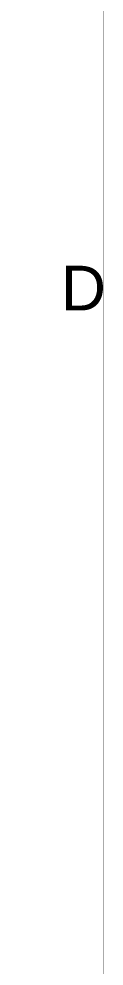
# Model space of a CAD drawing. Header units: inches. Extents: x 0 to 35.2, y -0.7 to 15.9.
# Drawn here: x 11.796 to 11.994, y 5.044 to 7.255 of the extents above; entities that cross this region are included whole.
import ezdxf

# ---------------------------------------------------------------- set-up
doc = ezdxf.new("R2010")
doc.units = ezdxf.units.IN
doc.header["$MEASUREMENT"] = 0
doc.layers.add('Dimensions', color=6, linetype='Continuous')
doc.styles.add('Arial', font='', dxfattribs={"height": 0.2})
doc.styles.get('Arial').set_extended_font_data('Arial')

msp = doc.modelspace()

# ---------------------------------------------------------------- linework, layer by layer
at = {"layer": 'Dimensions'}
for points in [[(11.9933, -0.5315, 0.0005, 0.0005, 0), (11.9933, 15.6102, 0.0005, 0.0005, 0)], [(11.7965, 5.4724, 0.0005, 0.0005, 0), (11.9933, 5.4724, 0.0005, 0.0005, 0)]]:
    msp.add_lwpolyline(points, format="xyseb", dxfattribs=at)
for points in [[(11.7963, 5.4724, 0.00025, 0.00025, 1), (11.7966, 5.4724, 0.00025, 0.00025, 1)], [(11.9932, 5.4724, 0.00025, 0.00025, 1), (11.9934, 5.4724, 0.00025, 0.00025, 1)]]:
    msp.add_lwpolyline(points, format="xyseb", close=True, dxfattribs=at)

# ---------------------------------------------------------------- texts
at = {"layer": 'Dimensions', "style": 'Arial'}
msp.add_text('D', height=0.1042, dxfattribs=at).set_placement((11.8937, 6.5743))

doc.saveas('drawing.dxf')
